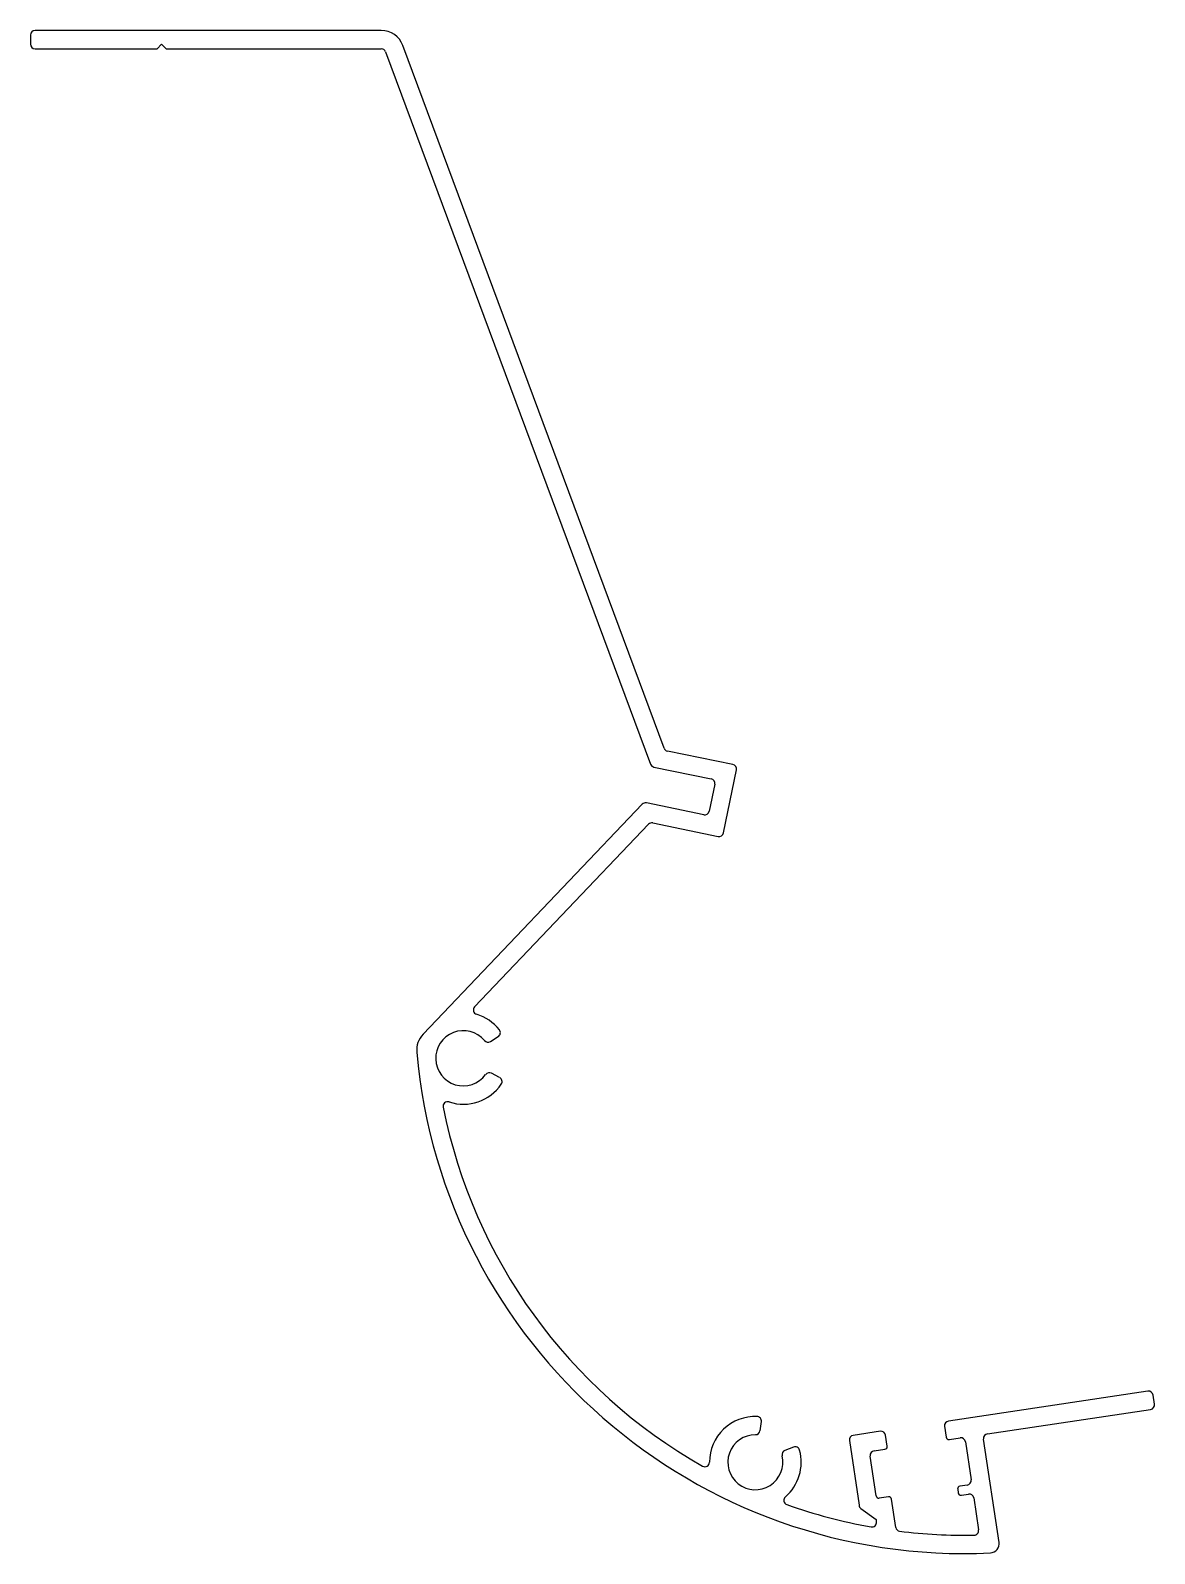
# Model space of a CAD drawing. Extents: x 701 to 824, y 423 to 589.
import ezdxf

# ---------------------------------------------------------------- set-up
doc = ezdxf.new("R2010")
doc.units = 0
doc.layers.get('0').update_dxf_attribs({"linetype": 'CONTINUOUS'})

msp = doc.modelspace()

# ---------------------------------------------------------------- linework, layer by layer
for p, q in [((701.04, 588.91), (701.04, 587.91)), ((739.3, 589.41), (701.54, 589.41)), ((701.54, 587.41), (714.84, 587.41)), ((714.84, 587.41), (715.34, 587.91)), ((715.34, 587.91), (715.84, 587.41)), ((715.84, 587.41), (739.3, 587.41)), ((739.77, 587.08), (768.66, 509.38)), ((770.14, 511.12), (741.64, 587.78)), ((777.64, 509.34), (770.51, 510.81)), ((769.02, 509.07), (775.28, 507.78)), ((776.62, 501.89), (778.03, 508.75)), ((775.67, 507.19), (775.06, 504.26)), ((774.47, 503.87), (768.22, 505.15)), ((767.76, 505.01), (743.85, 479.92)), ((749.48, 482.92), (768.44, 502.82)), ((768.9, 502.97), (776.03, 501.5)), ((751.2, 479.14), (752.06, 479.67)), ((752.21, 475.2), (751.32, 475.67)), ((822.92, 440.98), (801.16, 437.73)), ((823.63, 439.57), (823.48, 440.56)), ((805.41, 436.34), (823.21, 439)), ((780.61, 436.67), (780.76, 437.67)), ((800.74, 437.16), (800.91, 435.97)), ((790.35, 435.6), (791.41, 428.54)), ((793.74, 436.62), (790.77, 436.17)), ((794.49, 435.01), (794.31, 436.2)), ((801.26, 435.72), (802.44, 435.9)), ((803.01, 435.48), (803.63, 431.32)), ((806.68, 424.49), (804.99, 435.77)), ((784.26, 434.89), (783.32, 434.52)), ((793.28, 429.57), (792.63, 433.92)), ((793.05, 434.49), (794.23, 434.67)), ((802.17, 430.29), (802.23, 429.9)), ((803.21, 430.75), (802.42, 430.63)), ((794.61, 429.47), (793.62, 429.32)), ((795.41, 426.14), (794.95, 429.21)), ((802.57, 429.65), (803.36, 429.76)), ((803.93, 429.34), (804.45, 425.86)), ((791.61, 428.21), (793.26, 426.99)), ((793.26, 426.99), (793.29, 426.76))]:
    msp.add_line(p, q)
for centre, radius, start, end in [((701.54, 588.91), 0.5, 90, 180), ((739.3, 586.91), 2.5, 20.3958, 90), ((701.54, 587.91), 0.5, 180, 270), ((739.3, 586.91), 0.5, 20.3958, 90), ((770.61, 511.3), 0.5, 200.3958, 258.3903), ((769.13, 509.56), 0.5, 200.3958, 258.3903), ((777.54, 508.85), 0.5, 348.3903, 78.3903), ((775.18, 507.29), 0.5, 348.3903, 78.3903), ((768.12, 504.66), 0.5, 78.3903, 136.3848), ((774.57, 504.36), 0.5, 258.3903, 348.3903), ((768.8, 502.48), 0.5, 78.3903, 136.3848), ((776.13, 501.99), 0.5, 258.3903, 348.3903), ((749.84, 482.58), 0.5, 136.3848, 253.2906), ((748.25, 477.3), 5.01, 38.3113, 73.2906), ((748.25, 477.3), 3.01, 40.1002, 323.9219), ((751.79, 480.09), 0.5, 302.011, 38.3113), ((745.66, 478.19), 2.5, 136.3848, 185.0759), ((750.94, 479.56), 0.5, 220.2242, 302.011), ((802.94, 483.28), 60, 185.0759, 272.6694), ((751.09, 475.23), 0.5, 62.011, 143.7978), ((751.98, 474.76), 0.5, 325.7107, 62.011), ((748.25, 477.3), 5.01, 251.9052, 325.7107), ((746.54, 472.06), 0.5, 71.9052, 191.2505), ((802.94, 483.28), 58, 191.2505, 240.4644), ((822.99, 440.49), 0.5, 8.5061, 98.5061), ((823.14, 439.5), 0.5, 278.5061, 8.5061), ((780.1, 433.24), 5, 87.9263, 179.8898), ((780.26, 437.74), 0.5, 351.587, 87.9263), ((801.23, 437.23), 0.5, 98.5061, 188.5061), ((780.1, 433.24), 3, 89.7373, 13.4367), ((780.11, 436.75), 0.5, 269.8003, 351.587), ((790.85, 435.68), 0.5, 98.5061, 188.5061), ((793.81, 436.12), 0.5, 8.5061, 98.5061), ((801.21, 436.02), 0.3, 188.5061, 278.5061), ((802.52, 435.4), 0.5, 8.5061, 98.5061), ((805.48, 435.85), 0.5, 98.5061, 188.5061), ((783.51, 434.06), 0.503, 111.8858, 193.0751), ((780.1, 433.24), 5, 311.023, 15.2478), ((784.44, 434.43), 0.5, 15.2478, 111.587), ((793.12, 434), 0.5, 98.5061, 188.5061), ((794.19, 434.97), 0.3, 278.5061, 8.5061), ((774.59, 433.25), 0.5, 240.4644, 359.8898), ((802.46, 430.34), 0.3, 98.5061, 188.5061), ((803.14, 431.25), 0.5, 278.5061, 8.5061), ((783.71, 429.09), 0.5, 131.023, 250.3903), ((802.69, 482.36), 57.05, 250.3903, 259.9279), ((793.57, 429.62), 0.3, 188.5061, 278.5061), ((794.65, 429.17), 0.3, 8.5061, 98.5061), ((802.52, 429.94), 0.3, 188.5061, 278.5061), ((803.43, 429.27), 0.5, 8.5061, 98.5061), ((791.9, 428.61), 0.5, 188.5061, 233.5061), ((792.8, 426.68), 0.5, 259.9279, 8.5061), ((795.9, 426.21), 0.5, 188.5061, 262.8821), ((802.87, 482.03), 56.75, 262.8821, 271.1012), ((803.95, 425.79), 0.5, 271.0114, 8.5061), ((805.69, 424.35), 1, 272.6694, 8.5061)]:
    msp.add_arc(centre, radius, start, end)

doc.saveas('drawing.dxf')
